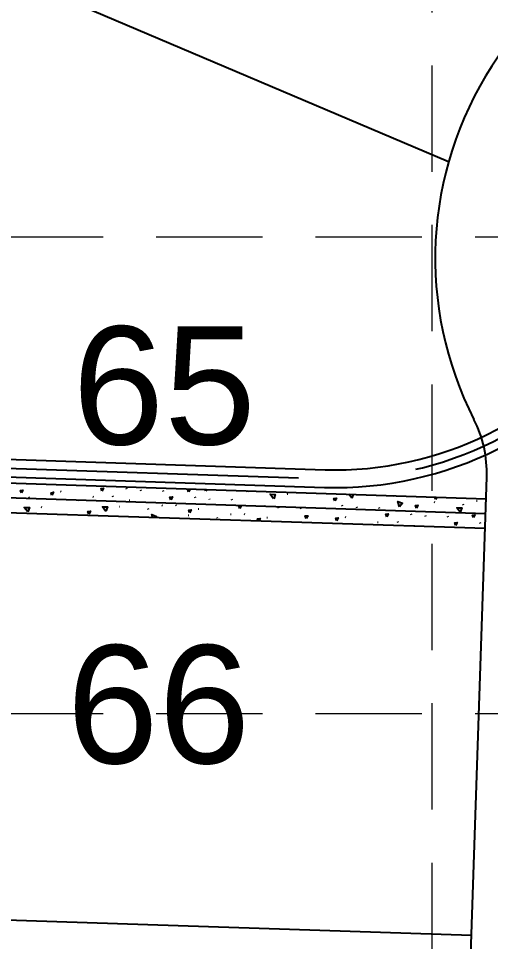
# Model space of a CAD drawing. Header units: feet. Extents: x 10084 to 13321, y 3329 to 8503.
# Drawn here: x 12116.9 to 12196.9, y 6765.4 to 6921.7 of the extents above; entities that cross this region are included whole.
import ezdxf
from ezdxf.enums import TextEntityAlignment as Align

# ---------------------------------------------------------------- set-up
doc = ezdxf.new("R2010")
doc.units = ezdxf.units.FT
doc.header["$LTSCALE"] = 40
doc.header["$MEASUREMENT"] = 0
for name, pattern in [('( Dashdot )', [1.001, 0.5, -0.25, 0.001, -0.25]), ('CENTERX2', [4, 2.5, -0.5, 0.5, -0.5]), ('DASHED', [0.75, 0.5, -0.25]), ('HIDDEN', [0.375, 0.25, -0.125])]:
    doc.linetypes.add(name, pattern=pattern)
for name, color, linetype in [('GRID', 254, 'DASHED'), ('LOT', 7, 'Continuous'), ('NAME', 6, 'Continuous'), ('ROW', 3, '( Dashdot )'), ('STORM', 2, 'Continuous'), ('storm CL', 7, 'CENTERX2')]:
    doc.layers.add(name, color=color, linetype=linetype)
doc.styles.get("Standard").update_dxf_attribs({"font": 'ARIAL.TTF'})

msp = doc.modelspace()

# ---------------------------------------------------------------- linework, layer by layer
at = {"layer": 'GRID', "color": 252, "linetype": 'HIDDEN', "lineweight": 0, "ltscale": 1.8}
for p, q in [((12186.98, 3736.7), (12186.98, 8418.16)), ((10169.24, 6884.68), (13236.21, 6884.68)), ((10169.24, 6803.97), (13236.21, 6803.97))]:
    msp.add_line(p, q, dxfattribs=at)
at = {"layer": 'LOT', "color": 7}
for p, q in [((12081.01, 6943.6), (12189.76, 6897.47)), ((12074.95, 6844.36), (12196.1, 6840.35)), ((12074.8, 6841.86), (12196.02, 6837.85)), ((12124.01, 6841.6), (12124.13, 6841.57)), ((12135.25, 6841.97), (12135.2, 6842.13)), ((12137.69, 6841.68), (12137.63, 6841.83)), ((12141.47, 6841.57), (12141.41, 6841.73)), ((12118.6, 6840.67), (12118.72, 6840.58)), ((12127.29, 6839.99), (12127.23, 6840.14)), ((12129.52, 6840.71), (12129.63, 6840.69)), ((12132.98, 6840.67), (12132.92, 6840.82)), ((12135.67, 6840.12), (12135.79, 6840.1)), ((12146.91, 6840.5), (12146.86, 6840.65)), ((12149.35, 6840.2), (12149.29, 6840.35)), ((12153.13, 6840.1), (12153.07, 6840.25)), ((12162.41, 6841.18), (12162.53, 6841.16)), ((12180.6, 6840.74), (12180.56, 6840.86)), ((12194.49, 6839.98), (12194.6, 6839.96)), ((12074.98, 6839.36), (12195.94, 6835.35)), ((12120.76, 6838.95), (12120.88, 6838.92)), ((12134, 6839.04), (12134.11, 6839.02)), ((12138.95, 6838.51), (12138.89, 6838.67)), ((12141.18, 6839.23), (12141.29, 6839.21)), ((12143.5, 6839.29), (12143.61, 6839.2)), ((12147.33, 6838.64), (12147.45, 6838.62)), ((12158.58, 6839.02), (12158.52, 6839.17)), ((12161.01, 6838.72), (12160.95, 6838.88)), ((12164.79, 6838.62), (12164.73, 6838.77)), ((12171.81, 6839.11), (12171.75, 6839.27)), ((12174.25, 6838.82), (12174.19, 6838.97)), ((12178.03, 6838.71), (12177.97, 6838.87)), ((12187.31, 6839.8), (12187.42, 6839.77)), ((12192.26, 6839.27), (12192.2, 6839.42)), ((12145.66, 6837.57), (12145.77, 6837.54)), ((12150.61, 6837.03), (12150.55, 6837.19)), ((12152.84, 6837.75), (12152.95, 6837.73)), ((12155.16, 6837.81), (12155.27, 6837.72)), ((12158.99, 6837.16), (12159.11, 6837.14)), ((12172.23, 6837.26), (12172.35, 6837.24)), ((12183.47, 6837.64), (12183.41, 6837.79)), ((12185.91, 6837.34), (12185.85, 6837.49)), ((12189.69, 6837.23), (12189.63, 6837.39)), ((12166.82, 6836.33), (12166.84, 6836.31)), ((12177.74, 6836.37), (12177.85, 6836.35)), ((12181.2, 6836.33), (12181.14, 6836.48)), ((12183.89, 6835.78), (12184.01, 6835.76)), ((12195.13, 6836.16), (12195.08, 6836.31)), ((12078.72, 6770.25), (12193.65, 6766.45))]:
    msp.add_line(p, q, dxfattribs=at)
at = {"layer": 'LOT', "color": 7, "flags": 128}
for points in [[(12117.42, 6841.32), (12117.26, 6841.75), (12117.68, 6841.81), (12117.42, 6841.32)], [(12131.06, 6841.64), (12130.9, 6842.08), (12131.32, 6842.13), (12131.06, 6841.64)], [(12145.73, 6841.49), (12145.57, 6841.92), (12145.99, 6841.98), (12145.73, 6841.49)], [(12148.6, 6841.6), (12148.51, 6841.92)], [(12148.87, 6841.91), (12148.62, 6841.62)], [(12155.73, 6841.52), (12155.68, 6841.69)], [(12155.87, 6841.68), (12155.74, 6841.53)], [(12122.58, 6840.93), (12122.43, 6841.37), (12122.84, 6841.43), (12122.58, 6840.93)], [(12142.72, 6840.16), (12142.57, 6840.6), (12142.98, 6840.66), (12142.72, 6840.16)], [(12160.13, 6840.33), (12159.55, 6841.09), (12160.41, 6841.08), (12160.14, 6840.34)], [(12170.49, 6839.97), (12170.34, 6840.41), (12170.75, 6840.46), (12170.49, 6839.97)], [(12173.37, 6840.42), (12172.84, 6841.12)], [(12173.61, 6841.09), (12173.37, 6840.44)], [(12187.55, 6840.21), (12187.4, 6840.64)], [(12187.77, 6840.62), (12187.55, 6840.21)], [(12118.48, 6838.1), (12117.9, 6838.86), (12118.76, 6838.85), (12118.49, 6838.11)], [(12131.72, 6838.19), (12131.14, 6838.96), (12131.99, 6838.95), (12131.72, 6838.21)], [(12145.9, 6837.98), (12145.75, 6838.41), (12146.16, 6838.47), (12145.9, 6837.98)], [(12154.38, 6838.68), (12154.23, 6839.12), (12154.64, 6839.18), (12154.38, 6838.68)], [(12181.44, 6838.97), (12181.16, 6839.89), (12181.96, 6839.58), (12181.45, 6838.98)], [(12184.3, 6838.75), (12184.15, 6839.19), (12184.56, 6839.24), (12184.3, 6838.75)], [(12191.71, 6838.05), (12191.13, 6838.82), (12191.99, 6838.81), (12191.71, 6838.07)], [(12128.84, 6837.74), (12128.69, 6838.17), (12129.1, 6838.23), (12128.84, 6837.74)], [(12139.64, 6837.22), (12139.51, 6837.66), (12140.31, 6837.35), (12140.18, 6837.2)], [(12157.52, 6836.62), (12157.41, 6836.93), (12157.82, 6836.99), (12157.63, 6836.62)], [(12165.64, 6836.98), (12165.48, 6837.42), (12165.9, 6837.47), (12165.64, 6836.98)], [(12170.8, 6836.59), (12170.65, 6837.03), (12171.06, 6837.09), (12170.8, 6836.59)], [(12179.28, 6837.3), (12179.12, 6837.74), (12179.54, 6837.8), (12179.28, 6837.3)], [(12193.95, 6837.15), (12193.79, 6837.58), (12194.21, 6837.64), (12193.95, 6837.15)], [(12190.94, 6835.82), (12190.79, 6836.26), (12191.2, 6836.32), (12190.94, 6835.82)]]:
    msp.add_lwpolyline(points, dxfattribs=at)
at = {"layer": 'ROW', "color": 7, "linetype": 'Continuous'}
msp.add_line((12179.09, 6326.73), (12196.22, 6844.02), dxfattribs=at)
for centre, radius, start, end in [((12247.48, 6881.07), 60, 87.2533, 207.0581), ((12176.23, 6844.68), 20, 358.1031, 27.0581)]:
    msp.add_arc(centre, radius, start, end, dxfattribs=at)
at = {"layer": 'STORM', "color": 5}
for p, q in [((12064.88, 6848.7), (12168.83, 6845.25)), ((12064.79, 6845.7), (12168.74, 6842.26)), ((12168.83, 6845.25), (12168.83, 6845.25)), ((12168.74, 6842.26), (12168.74, 6842.26))]:
    msp.add_line(p, q, dxfattribs=at)
for radius, end in [(61.5, 324.7777), (58.5, 323.8774)]:
    msp.add_arc((12170.51, 6903.73), radius, 268.3544, end, dxfattribs=at)
at = {"layer": 'storm CL', "color": 5, "flags": 128}
msp.add_lwpolyline([(12064.41, 6847.21), (12168.78, 6843.75, 0.251291), (12219.52, 6869.12, -0.255449), (12270.77, 6895.31), (12270.77, 6895.31), (12463.33, 6888.93), (12463.33, 6888.93, 0.05903), (12498.5, 6891.92), (12498.5, 6891.92), (12628.83, 6918.71), (12628.83, 6918.71, -0.01244), (12638.62, 6920.47), (12638.62, 6920.47), (12755.94, 6938.56), (12755.94, 6938.56, 0.322452), (12772.9, 7006.58), (12772.9, 7006.58, 0.040248), (12750.78, 7051.23), (12750.78, 7051.23, 0), (12750.78, 7051.23), (12750.78, 7051.23, -0.145463), (12709.64, 7211.26), (12709.64, 7211.26), (12718.04, 7436.18), (12718.04, 7436.18, 0.241795), (12694.88, 7485.87)], format="xyb", dxfattribs=at)

# ---------------------------------------------------------------- texts
at = {"layer": 'NAME', "color": 7}
for s, p in [('65', (12126.05, 6859.53)), ('66', (12125.09, 6805.54))]:
    msp.add_text(s, height=20, dxfattribs=at).set_placement(p, align=Align.MIDDLE_LEFT)
msp.add_text('STONE MOUNTAIN PARKWAY', height=20, rotation=88.184, dxfattribs=at).set_placement((12205.2, 6366.92), align=Align.MIDDLE_LEFT)

doc.saveas('drawing.dxf')
